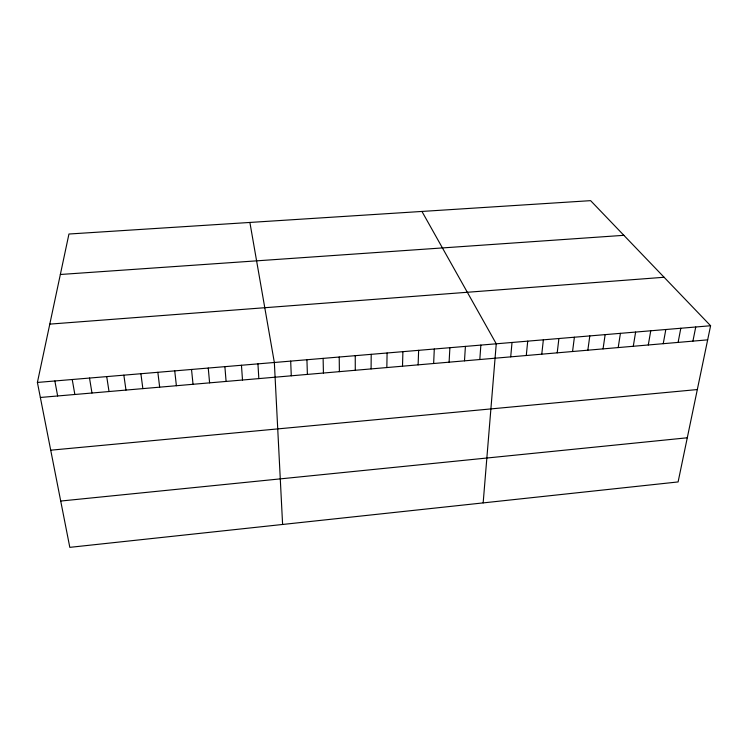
<?xml version="1.0" encoding="UTF-8"?>
<svg xmlns="http://www.w3.org/2000/svg" width="748" height="748" viewBox="0 0 748 748"><rect width="100%" height="100%" fill="white"/><g stroke="black" fill="none" stroke-linecap="round" stroke-linejoin="round"><path stroke-width="1.12" d="M371.092 368.914L371.204 354.328M386.838 367.549L387.09 352.991M402.508 366.202L402.901 351.654M418.113 364.856L418.637 350.335M433.644 363.509L434.298 349.017M449.099 362.172L449.894 347.698M464.489 360.845L465.415 346.389M479.814 359.526L480.861 345.09M483.161 502.899L496.251 343.79L421.947 211.441M510.706 356.861L512.025 342.462M526.274 355.515L527.723 341.144M541.776 354.178L543.357 339.826M557.204 352.841L558.906 338.517M572.557 351.513L574.389 337.217M587.844 350.195L589.807 335.917M603.056 348.886L605.151 334.627M618.203 347.577L620.419 333.337M633.285 346.277L635.622 332.056M648.292 344.978L650.751 330.784M663.242 343.687L665.823 329.513M678.109 342.406L680.811 328.25M692.919 341.125L695.743 326.998M710.6 325.745L678.099 481.936L69.816 547.349L37.4 382.443L68.947 234.021L590.611 200.651L710.6 325.745L37.4 382.443M60.71 501.048L687.281 437.786M50.714 450.193L697.323 389.558M40.355 397.469L707.664 339.854M49.798 324.118L664.093 277.265M60.345 274.488L623.86 235.321M54.856 380.966L57.643 395.973M249.888 222.446L274.348 362.481L282.604 524.46M72.229 379.507L74.847 394.486M89.517 378.049L91.976 393.009M106.721 376.599L109.021 391.541M123.85 375.159L125.982 390.073M140.886 373.719L142.859 388.614M157.847 372.298L159.661 387.165M174.733 370.877L176.388 385.725M191.525 369.456L193.031 384.285M208.253 368.053L209.599 382.854M224.886 366.651L226.092 381.433M241.454 365.258L242.502 380.012M257.938 363.865L258.836 378.6M290.682 361.106L291.281 375.805M306.932 359.741L307.391 374.411M323.117 358.376L323.426 373.028M339.218 357.02L339.386 371.653M355.244 355.674L355.281 370.279"/></g></svg>
